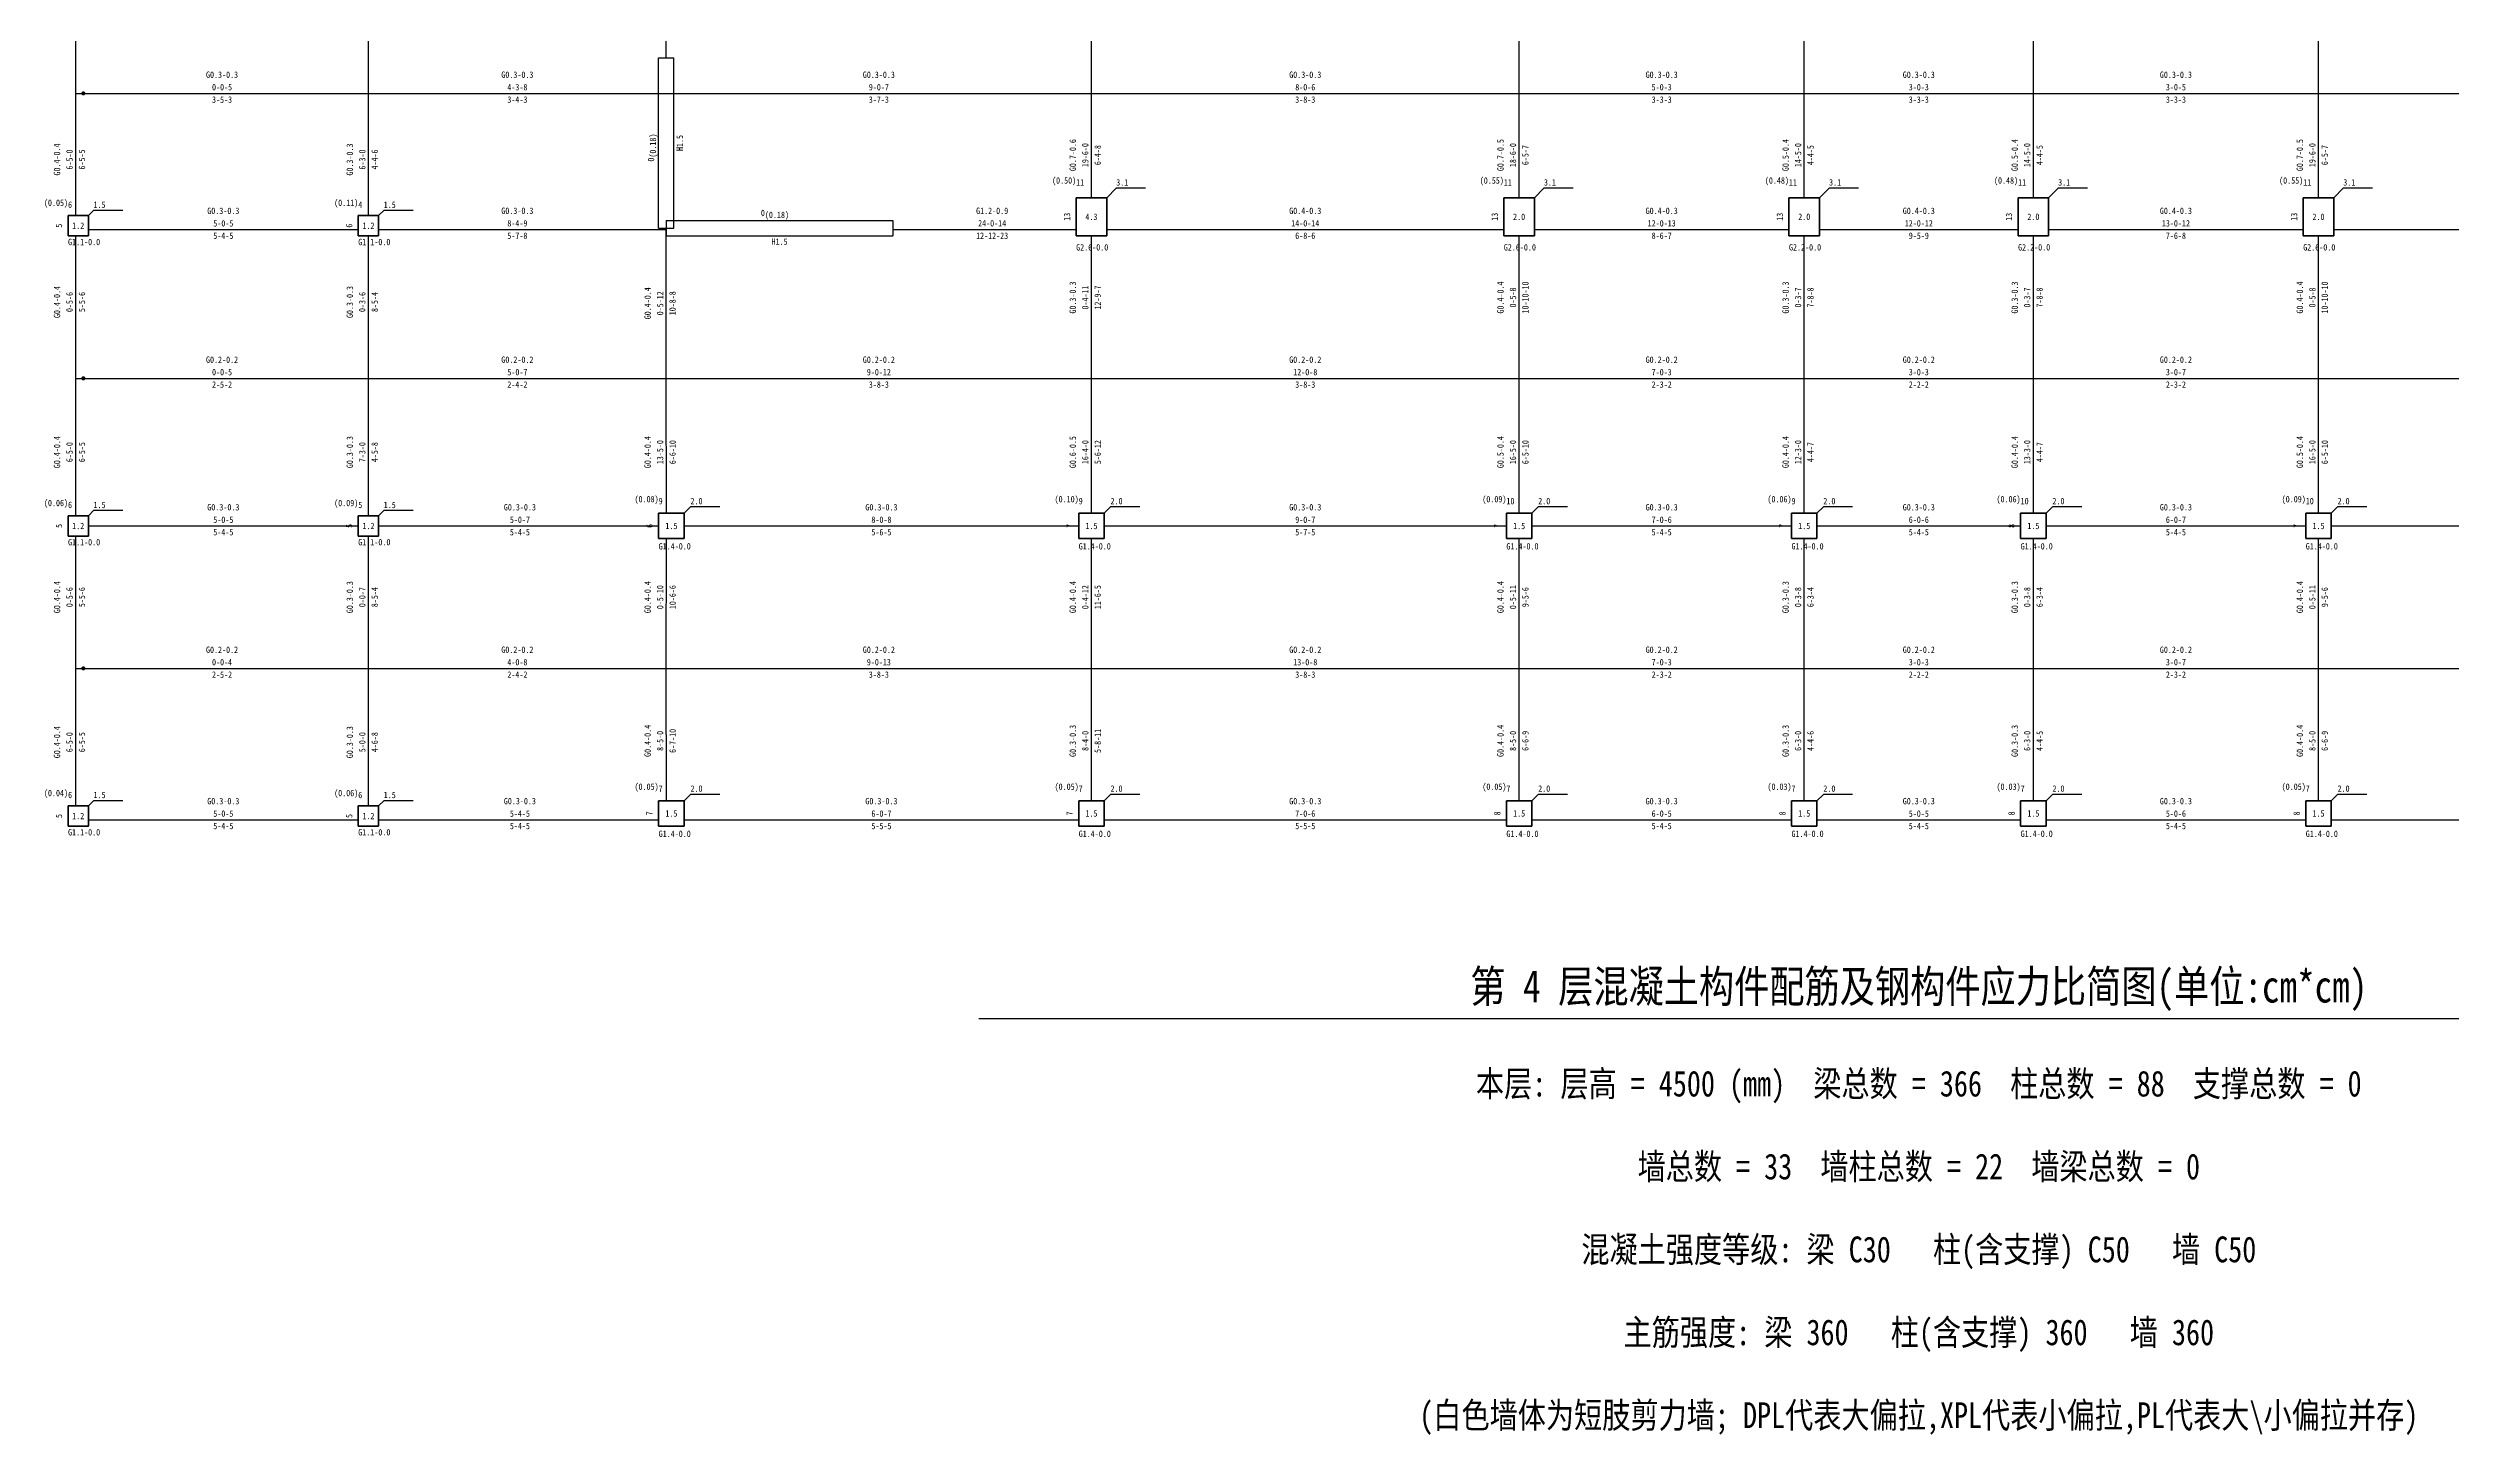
# Model space of a CAD drawing. Header units: millimetres. Extents: x -1455 to 850709, y 32926 to 221881.
# Drawn here: x 776941 to 824154, y 41644 to 68899 of the extents above; entities that cross this region are included whole.
import ezdxf
from ezdxf.enums import TextEntityAlignment as Align

# ---------------------------------------------------------------- set-up
doc = ezdxf.new("R2010")
doc.units = ezdxf.units.MM
doc.layers.add('S_EdgeMemberShadeSctn', color=7, linetype='Continuous', lineweight=9, true_color=0x7f7f7f)
for name, color, linetype, lineweight in [('层15100', 134, 'Continuous', 25), ('层15101', 52, 'Continuous', 25), ('层15103', 84, 'Continuous', 25), ('层15202', 7, 'Continuous', 25), ('层15220', 4, 'Continuous', 25), ('层15221', 2, 'Continuous', 25), ('层15223', 3, 'Continuous', 25)]:
    doc.layers.add(name, color=color, linetype=linetype, lineweight=lineweight)
doc.styles.add('宋体', font='')
doc.styles.get('宋体').set_extended_font_data('宋体')

# ---------------------------------------------------------------- blocks, each defined once
blk = doc.blocks.new('SA2019-4-24-14_40_49')
at = {"layer": '层15100'}
for p, q in [((0.05, 14.3), (0.05, 16.8)), ((5.8, 14.3), (5.8, 16.8)), ((20, 14.3), (20, 16.625)), ((28.4, 14.3), (28.4, 16.625)), ((34, 14.3), (34, 16.625)), ((38.5, 14.3), (38.5, 16.625)), ((44.1, 14.3), (44.1, 16.625)), ((0.05, 11.9), (0.05, 14.3)), ((5.8, 11.9), (5.8, 14.3)), ((11.65, 14.3), (20, 14.3)), ((20, 12.25), (20, 14.3)), ((20, 14.3), (28.4, 14.3)), ((28.4, 12.25), (28.4, 14.3)), ((28.4, 14.3), (34, 14.3)), ((34, 12.25), (34, 14.3)), ((34, 14.3), (38.5, 14.3)), ((38.5, 12.25), (38.5, 14.3)), ((38.5, 14.3), (44.1, 14.3)), ((44.1, 12.25), (44.1, 14.3)), ((44.1, 14.3), (52.5, 14.3)), ((0.05, 8.7), (0.05, 11.5)), ((0.3, 11.625), (5.6, 11.625)), ((5.8, 8.7), (5.8, 11.5)), ((6, 11.626), (11.65, 11.626)), ((11.65, 8.7), (11.65, 11.65)), ((16.1, 11.626), (19.7, 11.625)), ((20, 8.7), (20, 11.5)), ((20.3, 11.625), (28.1, 11.625)), ((28.4, 8.7), (28.4, 11.5)), ((28.7, 11.625), (33.7, 11.625)), ((34, 8.7), (34, 11.5)), ((34.3, 11.625), (38.2, 11.625)), ((38.5, 8.7), (38.5, 11.5)), ((38.8, 11.625), (43.8, 11.625)), ((44.1, 8.7), (44.1, 11.5)), ((44.4, 11.625), (52.2, 11.625)), ((0.05, 6), (0.05, 8.7)), ((5.8, 6), (5.8, 8.7)), ((11.651, 6.05), (11.65, 8.7)), ((20, 6.05), (20, 8.7)), ((28.4, 6.05), (28.4, 8.7)), ((34, 6.05), (34, 8.7)), ((38.5, 6.05), (38.5, 8.7)), ((44.1, 6.05), (44.1, 8.7)), ((0.3, 5.8), (5.6, 5.8)), ((6, 5.8), (11.5, 5.8)), ((12, 5.8), (19.75, 5.8)), ((20.25, 5.8), (28.15, 5.8)), ((28.65, 5.8), (33.75, 5.8)), ((34.25, 5.8), (38.25, 5.8)), ((38.75, 5.8), (43.85, 5.8)), ((44.35, 5.8), (52.25, 5.8)), ((0.05, 3), (0.05, 5.6)), ((5.8, 3), (5.8, 5.6)), ((11.65, 3), (11.651, 5.55)), ((20, 3), (20, 5.55)), ((28.4, 3), (28.4, 5.55)), ((34, 3), (34, 5.55)), ((38.5, 3), (38.5, 5.55)), ((44.1, 3), (44.1, 5.55)), ((0.05, 0.3), (0.05, 3)), ((5.8, 0.3), (5.8, 3)), ((11.651, 0.4), (11.65, 3)), ((20, 0.4), (20, 3)), ((28.4, 0.4), (28.4, 3)), ((34, 0.4), (34, 3)), ((38.5, 0.4), (38.5, 3)), ((44.1, 0.4), (44.1, 3)), ((0.3, 0.025), (5.6, 0.025)), ((6, 0.025), (11.5, 0.025)), ((12, 0.025), (19.75, 0.025)), ((20.25, 0.025), (28.15, 0.025)), ((28.65, 0.025), (33.75, 0.025)), ((34.25, 0.025), (38.25, 0.025)), ((38.75, 0.025), (43.85, 0.025)), ((44.35, 0.025), (52.25, 0.025))]:
    blk.add_line(p, q, dxfattribs=at)
at = {"layer": '层15100', "color": 2}
blk.add_line((11.65, 15), (11.651, 16.625), dxfattribs=at)
at = {"layer": '层15100', "color": 4}
for p, q in [((0.05, 14.3), (5.8, 14.3)), ((5.8, 14.3), (11.65, 14.3)), ((0.05, 8.7), (5.8, 8.7)), ((5.8, 8.7), (11.65, 8.7)), ((11.65, 8.7), (20, 8.7)), ((20, 8.7), (28.4, 8.7)), ((28.4, 8.7), (34, 8.7)), ((34, 8.7), (38.5, 8.7)), ((38.5, 8.7), (44.1, 8.7)), ((44.1, 8.7), (52.5, 8.7)), ((0.05, 3), (5.8, 3)), ((5.8, 3), (11.65, 3)), ((11.65, 3), (20, 3)), ((20, 3), (28.4, 3)), ((28.4, 3), (34, 3)), ((34, 3), (38.5, 3)), ((38.5, 3), (44.1, 3)), ((44.1, 3), (52.5, 3))]:
    blk.add_line(p, q, dxfattribs=at)
at = {"layer": '层15100', "color": 1, "linetype": 'Continuous', "const_width": 0.04}
for points in [[(0.22, 14.3, 1), (0.18, 14.3, 1)], [(0.22, 8.7, 1), (0.18, 8.7, 1)], [(0.22, 3, 1), (0.18, 3, 1)]]:
    blk.add_lwpolyline(points, format="xyb", close=True, dxfattribs=at)
at = {"layer": '层15103'}
for p, q in [((11.5, 14.3), (11.5, 15)), ((11.5, 15), (11.8, 15)), ((11.8, 14.3), (11.8, 15)), ((11.5, 11.65), (11.5, 14.3)), ((11.8, 11.65), (11.8, 14.3)), ((11.5, 11.65), (11.8, 11.65)), ((11.65, 11.8), (16.1, 11.8)), ((11.65, 11.8), (11.65, 11.5)), ((11.65, 11.5), (16.1, 11.5)), ((16.1, 11.8), (16.1, 11.5))]:
    blk.add_line(p, q, dxfattribs=at)
at = {"layer": '层15202'}
blk.add_line((17.788, -3.877), (54.712, -3.877), dxfattribs=at)
at = {"layer": '层15221'}
for p, q in [((20.3, 12.25), (20.487, 12.438)), ((21.063, 12.438), (20.487, 12.438)), ((28.7, 12.25), (28.887, 12.438)), ((29.463, 12.438), (28.887, 12.438)), ((34.3, 12.25), (34.487, 12.438)), ((35.063, 12.438), (34.487, 12.438)), ((38.8, 12.25), (38.987, 12.438)), ((39.563, 12.438), (38.987, 12.438)), ((44.4, 12.25), (44.587, 12.438)), ((45.163, 12.438), (44.587, 12.438)), ((0.3, 11.9), (0.4, 12)), ((0.976, 12), (0.4, 12)), ((6, 11.9), (6.1, 12)), ((6.676, 12), (6.1, 12)), ((12, 6.05), (12.125, 6.175)), ((12.701, 6.175), (12.125, 6.175)), ((20.25, 6.05), (20.375, 6.175)), ((20.951, 6.175), (20.375, 6.175)), ((28.65, 6.05), (28.775, 6.175)), ((29.351, 6.175), (28.775, 6.175)), ((34.25, 6.05), (34.375, 6.175)), ((34.951, 6.175), (34.375, 6.175)), ((38.75, 6.05), (38.875, 6.175)), ((39.451, 6.175), (38.875, 6.175)), ((44.35, 6.05), (44.475, 6.175)), ((45.051, 6.175), (44.475, 6.175)), ((0.3, 6), (0.4, 6.1)), ((0.976, 6.1), (0.4, 6.1)), ((6, 6), (6.1, 6.1)), ((6.676, 6.1), (6.1, 6.1)), ((12, 0.4), (12.125, 0.525)), ((12.701, 0.525), (12.125, 0.525)), ((20.25, 0.4), (20.375, 0.525)), ((20.951, 0.525), (20.375, 0.525)), ((28.65, 0.4), (28.775, 0.525)), ((29.351, 0.525), (28.775, 0.525)), ((34.25, 0.4), (34.375, 0.525)), ((34.951, 0.525), (34.375, 0.525)), ((38.75, 0.4), (38.875, 0.525)), ((39.451, 0.525), (38.875, 0.525)), ((44.35, 0.4), (44.475, 0.525)), ((45.051, 0.525), (44.475, 0.525)), ((0.3, 0.3), (0.4, 0.4)), ((0.976, 0.4), (0.4, 0.4)), ((6, 0.3), (6.1, 0.4)), ((6.676, 0.4), (6.1, 0.4))]:
    blk.add_line(p, q, dxfattribs=at)
at = {"layer": '层15202', "style": '宋体', "width": 0.8}
for s, height, p in [('第 4 层混凝土构件配筋及钢构件应力比简图(单位:cm*cm)', 0.6335, (36.25, -3.755)), ('本层: 层高 = 4500 (mm)  梁总数 = 366  柱总数 = 88  支撑总数 = 0', 0.5068, (36.25, -5.565)), ('墙总数 = 33  墙柱总数 = 22  墙梁总数 = 0', 0.5068, (36.25, -7.194)), ('混凝土强度等级: 梁 C30   柱(含支撑) C50   墙 C50', 0.5068, (36.25, -8.823)), ('主筋强度: 梁 360   柱(含支撑) 360   墙 360', 0.5068, (36.25, -10.452)), (' (白色墙体为短肢剪力墙; DPL代表大偏拉,XPL代表小偏拉,PL代表大\\小偏拉并存) ', 0.5068, (36.25, -12.081))]:
    blk.add_text(s, height=height, dxfattribs=at).set_placement(p, align=Align.BOTTOM_CENTER)
at = {"layer": '层15220', "style": '宋体', "width": 0.8}
for s, p in [('G0.3-0.3', (2.925, 14.667)), ('G0.3-0.3', (8.725, 14.667)), ('G0.3-0.3', (15.825, 14.667)), ('G0.3-0.3', (24.2, 14.667)), ('G0.3-0.3', (31.2, 14.667)), ('G0.3-0.3', (36.25, 14.667)), ('G0.3-0.3', (41.3, 14.667)), ('3-5-3', (2.925, 14.178)), ('0-0-5', (2.925, 14.422)), ('4-3-8', (8.725, 14.422)), ('3-4-3', (8.725, 14.178)), ('3-7-3', (15.825, 14.178)), ('9-0-7', (15.825, 14.422)), ('3-8-3', (24.2, 14.178)), ('8-0-6', (24.2, 14.422)), ('5-0-3', (31.2, 14.422)), ('3-3-3', (31.2, 14.178)), ('3-0-3', (36.25, 14.422)), ('3-3-3', (36.25, 14.178)), ('3-0-5', (41.3, 14.422)), ('3-3-3', (41.3, 14.178)), ('G0.3-0.3', (2.95, 11.992)), ('5-0-5', (2.95, 11.747)), ('G0.3-0.3', (8.725, 11.993)), ('8-4-9', (8.725, 11.748)), ('G0.4-0.3', (24.2, 11.992)), ('14-0-14', (24.2, 11.747)), ('G0.4-0.3', (31.2, 11.992)), ('12-0-13', (31.2, 11.747)), ('G0.4-0.3', (36.25, 11.992)), ('12-0-12', (36.25, 11.747)), ('G0.4-0.3', (41.3, 11.992)), ('13-0-12', (41.3, 11.747)), ('5-4-5', (2.95, 11.503)), ('5-7-8', (8.725, 11.504)), ('6-8-6', (24.2, 11.503)), ('8-6-7', (31.2, 11.503)), ('9-5-9', (36.25, 11.503)), ('7-6-8', (41.3, 11.503)), ('G0.2-0.2', (2.925, 9.067)), ('G0.2-0.2', (8.725, 9.067)), ('G0.2-0.2', (15.825, 9.067)), ('G0.2-0.2', (24.2, 9.067)), ('G0.2-0.2', (31.2, 9.067)), ('G0.2-0.2', (36.25, 9.067)), ('G0.2-0.2', (41.3, 9.067)), ('2-5-2', (2.925, 8.578)), ('0-0-5', (2.925, 8.822)), ('5-0-7', (8.725, 8.822)), ('2-4-2', (8.725, 8.578)), ('9-0-12', (15.825, 8.822)), ('3-8-3', (15.825, 8.578)), ('12-0-8', (24.2, 8.822)), ('3-8-3', (24.2, 8.578)), ('2-3-2', (31.2, 8.578)), ('7-0-3', (31.2, 8.822)), ('3-0-3', (36.25, 8.822)), ('2-2-2', (36.25, 8.578)), ('3-0-7', (41.3, 8.822)), ('2-3-2', (41.3, 8.578)), ('G0.3-0.3', (2.95, 6.167)), ('G0.3-0.3', (8.775, 6.167)), ('G0.3-0.3', (15.875, 6.167)), ('G0.3-0.3', (24.2, 6.167)), ('G0.3-0.3', (31.2, 6.167)), ('G0.3-0.3', (36.25, 6.167)), ('G0.3-0.3', (41.3, 6.167)), ('5-0-5', (2.95, 5.922)), ('5-4-5', (2.95, 5.678)), ('5-0-7', (8.775, 5.922)), ('5-4-5', (8.775, 5.678)), ('5-6-5', (15.875, 5.678)), ('8-0-8', (15.875, 5.922)), ('5-7-5', (24.2, 5.678)), ('9-0-7', (24.2, 5.922)), ('5-4-5', (31.2, 5.678)), ('7-0-6', (31.2, 5.922)), ('5-4-5', (36.25, 5.678)), ('6-0-6', (36.25, 5.922)), ('5-4-5', (41.3, 5.678)), ('6-0-7', (41.3, 5.922)), ('G0.2-0.2', (2.925, 3.367)), ('G0.2-0.2', (8.725, 3.367)), ('G0.2-0.2', (15.825, 3.367)), ('G0.2-0.2', (24.2, 3.367)), ('G0.2-0.2', (31.2, 3.367)), ('G0.2-0.2', (36.25, 3.367)), ('G0.2-0.2', (41.3, 3.367)), ('2-5-2', (2.925, 2.878)), ('0-0-4', (2.925, 3.122)), ('4-0-8', (8.725, 3.122)), ('2-4-2', (8.725, 2.878)), ('9-0-13', (15.825, 3.122)), ('3-8-3', (15.825, 2.878)), ('13-0-8', (24.2, 3.122)), ('3-8-3', (24.2, 2.878)), ('2-3-2', (31.2, 2.878)), ('7-0-3', (31.2, 3.122)), ('3-0-3', (36.25, 3.122)), ('2-2-2', (36.25, 2.878)), ('3-0-7', (41.3, 3.122)), ('2-3-2', (41.3, 2.878)), ('G0.3-0.3', (2.95, 0.392)), ('5-0-5', (2.95, 0.147)), ('G0.3-0.3', (8.775, 0.392)), ('5-4-5', (8.775, 0.147)), ('G0.3-0.3', (15.875, 0.392)), ('6-0-7', (15.875, 0.147)), ('G0.3-0.3', (24.2, 0.392)), ('7-0-6', (24.2, 0.147)), ('G0.3-0.3', (31.2, 0.392)), ('6-0-5', (31.2, 0.147)), ('G0.3-0.3', (36.25, 0.392)), ('5-0-5', (36.25, 0.147)), ('G0.3-0.3', (41.3, 0.392)), ('5-0-6', (41.3, 0.147)), ('5-4-5', (2.95, -0.097)), ('5-4-5', (8.775, -0.097)), ('5-5-5', (15.875, -0.097)), ('5-5-5', (24.2, -0.097)), ('5-4-5', (31.2, -0.097)), ('5-4-5', (36.25, -0.097)), ('5-4-5', (41.3, -0.097))]:
    blk.add_text(s, height=0.126, dxfattribs=at).set_placement(p, align=Align.MIDDLE_CENTER)
for s, rotation, p in [('G0.4-0.4', 89.9997, (-0.317, 13)), ('G0.3-0.3', 89.9997, (5.433, 13)), ('G0.7-0.6', 89.9997, (19.633, 13.087)), ('19-6-0', 89.9997, (19.878, 13.087)), ('6-4-8', 89.9997, (20.122, 13.087)), ('G0.7-0.5', 89.9997, (28.033, 13.087)), ('18-6-0', 89.9997, (28.278, 13.087)), ('6-5-7', 89.9997, (28.522, 13.087)), ('G0.5-0.4', 89.9997, (33.633, 13.087)), ('14-5-0', 89.9997, (33.878, 13.087)), ('4-4-5', 89.9997, (34.122, 13.087)), ('G0.5-0.4', 89.9997, (38.133, 13.087)), ('14-5-0', 89.9997, (38.378, 13.087)), ('4-4-5', 89.9997, (38.622, 13.087)), ('G0.7-0.5', 89.9997, (43.733, 13.087)), ('19-6-0', 89.9997, (43.978, 13.087)), ('6-5-7', 89.9997, (44.222, 13.087)), ('6-5-0', 89.9997, (-0.072, 13)), ('6-5-5', 89.9997, (0.172, 13)), ('6-3-0', 89.9997, (5.678, 13)), ('4-4-6', 89.9997, (5.922, 13)), ('G1.2-0.9', -0.0147, (18.05, 11.993)), ('24-0-14', -0.0147, (18.05, 11.748)), ('12-12-23', -0.0147, (18.05, 11.503)), ('G0.4-0.4', 89.9997, (-0.317, 10.2)), ('G0.3-0.3', 89.9997, (5.433, 10.2)), ('G0.4-0.4', 89.9997, (11.283, 10.175)), ('G0.3-0.3', 89.9997, (19.633, 10.288)), ('0-4-11', 89.9997, (19.878, 10.288)), ('12-9-7', 89.9997, (20.122, 10.288)), ('G0.4-0.4', 89.9997, (28.033, 10.288)), ('0-5-8', 89.9997, (28.278, 10.288)), ('10-10-10', 89.9997, (28.522, 10.288)), ('G0.3-0.3', 89.9997, (33.633, 10.288)), ('0-3-7', 89.9997, (33.878, 10.288)), ('7-8-8', 89.9997, (34.122, 10.288)), ('G0.3-0.3', 89.9997, (38.133, 10.288)), ('0-3-7', 89.9997, (38.378, 10.288)), ('7-8-8', 89.9997, (38.622, 10.288)), ('G0.4-0.4', 89.9997, (43.733, 10.288)), ('0-5-8', 89.9997, (43.978, 10.288)), ('10-10-10', 89.9997, (44.222, 10.288)), ('0-5-6', 89.9997, (-0.072, 10.2)), ('5-5-6', 89.9997, (0.172, 10.2)), ('0-3-6', 89.9997, (5.678, 10.2)), ('8-5-4', 89.9997, (5.922, 10.2)), ('0-5-12', 89.9997, (11.528, 10.175)), ('10-8-8', 89.9997, (11.772, 10.175)), ('G0.4-0.4', 89.9997, (-0.317, 7.25)), ('6-5-0', 89.9997, (-0.072, 7.25)), ('6-5-5', 89.9997, (0.172, 7.25)), ('G0.3-0.3', 89.9997, (5.433, 7.25)), ('7-3-0', 89.9997, (5.678, 7.25)), ('4-5-8', 89.9997, (5.922, 7.25)), ('G0.4-0.4', 90.0194, (11.283, 7.25)), ('13-5-0', 90.0194, (11.528, 7.25)), ('6-6-10', 90.0194, (11.773, 7.25)), ('G0.6-0.5', 89.9997, (19.633, 7.25)), ('16-4-0', 89.9997, (19.878, 7.25)), ('5-6-12', 89.9997, (20.122, 7.25)), ('G0.5-0.4', 89.9997, (28.033, 7.25)), ('16-5-0', 89.9997, (28.278, 7.25)), ('6-5-10', 89.9997, (28.522, 7.25)), ('G0.4-0.4', 89.9997, (33.633, 7.25)), ('12-3-0', 89.9997, (33.878, 7.25)), ('4-4-7', 89.9997, (34.122, 7.25)), ('G0.4-0.4', 89.9997, (38.133, 7.25)), ('13-3-0', 89.9997, (38.378, 7.25)), ('4-4-7', 89.9997, (38.622, 7.25)), ('G0.5-0.4', 89.9997, (43.733, 7.25)), ('16-5-0', 89.9997, (43.978, 7.25)), ('6-5-10', 89.9997, (44.222, 7.25)), ('G0.4-0.4', 89.9997, (-0.317, 4.4)), ('0-5-6', 89.9997, (-0.072, 4.4)), ('5-5-6', 89.9997, (0.172, 4.4)), ('G0.3-0.3', 89.9997, (5.433, 4.4)), ('0-0-7', 89.9997, (5.678, 4.4)), ('8-5-4', 89.9997, (5.922, 4.4)), ('G0.4-0.4', 89.98, (11.283, 4.4)), ('0-5-10', 89.98, (11.528, 4.4)), ('10-6-6', 89.98, (11.773, 4.4)), ('G0.4-0.4', 89.9997, (19.633, 4.4)), ('0-4-12', 89.9997, (19.878, 4.4)), ('11-6-5', 89.9997, (20.122, 4.4)), ('G0.4-0.4', 89.9997, (28.033, 4.4)), ('0-5-11', 89.9997, (28.278, 4.4)), ('9-5-6', 89.9997, (28.522, 4.4)), ('G0.3-0.3', 89.9997, (33.633, 4.4)), ('0-3-8', 89.9997, (33.878, 4.4)), ('6-3-4', 89.9997, (34.122, 4.4)), ('G0.3-0.3', 89.9997, (38.133, 4.4)), ('0-3-8', 89.9997, (38.378, 4.4)), ('6-3-4', 89.9997, (38.622, 4.4)), ('G0.4-0.4', 89.9997, (43.733, 4.4)), ('0-5-11', 89.9997, (43.978, 4.4)), ('9-5-6', 89.9997, (44.222, 4.4)), ('G0.4-0.4', 89.9997, (-0.317, 1.55)), ('6-5-0', 89.9997, (-0.072, 1.55)), ('6-5-5', 89.9997, (0.172, 1.55)), ('G0.3-0.3', 89.9997, (5.433, 1.55)), ('5-0-0', 89.9997, (5.678, 1.55)), ('4-6-8', 89.9997, (5.922, 1.55)), ('G0.4-0.4', 90.0194, (11.283, 1.575)), ('8-5-0', 90.0194, (11.528, 1.575)), ('6-7-10', 90.0194, (11.773, 1.575)), ('G0.3-0.3', 89.9997, (19.633, 1.575)), ('8-4-0', 89.9997, (19.878, 1.575)), ('5-8-11', 89.9997, (20.122, 1.575)), ('G0.4-0.4', 89.9997, (28.033, 1.575)), ('8-5-0', 89.9997, (28.278, 1.575)), ('6-6-9', 89.9997, (28.522, 1.575)), ('G0.3-0.3', 89.9997, (33.633, 1.575)), ('6-3-0', 89.9997, (33.878, 1.575)), ('4-4-6', 89.9997, (34.122, 1.575)), ('G0.3-0.3', 89.9997, (38.133, 1.575)), ('6-3-0', 89.9997, (38.378, 1.575)), ('4-4-5', 89.9997, (38.622, 1.575)), ('G0.4-0.4', 89.9997, (43.733, 1.575)), ('8-5-0', 89.9997, (43.978, 1.575)), ('6-6-9', 89.9997, (44.222, 1.575))]:
    blk.add_text(s, height=0.126, rotation=rotation, dxfattribs=at).set_placement(p, align=Align.MIDDLE_CENTER)
at = {"layer": '层15221', "style": '宋体', "width": 0.8}
for s, p in [('(0.50)', (19.7, 12.488)), ('(0.55)', (28.1, 12.488)), ('(0.48)', (33.7, 12.488)), ('(0.48)', (38.2, 12.488)), ('(0.55)', (43.8, 12.488)), ('(0.05)', (-0.1, 12.05)), ('(0.11)', (5.6, 12.05)), ('(0.06)', (-0.1, 6.15)), ('(0.09)', (5.6, 6.15)), ('(0.08)', (11.5, 6.225)), ('(0.10)', (19.75, 6.225)), ('(0.09)', (28.15, 6.225)), ('(0.06)', (33.75, 6.225)), ('(0.06)', (38.25, 6.225)), ('(0.09)', (43.85, 6.225)), ('(0.04)', (-0.1, 0.45)), ('(0.06)', (5.6, 0.45)), ('(0.05)', (11.5, 0.575)), ('(0.05)', (19.75, 0.575)), ('(0.05)', (28.15, 0.575)), ('(0.03)', (33.75, 0.575)), ('(0.03)', (38.25, 0.575)), ('(0.05)', (43.85, 0.575))]:
    blk.add_text(s, height=0.126, dxfattribs=at).set_placement(p, align=Align.BOTTOM_RIGHT)
for s, p in [('11', (19.7, 12.488)), ('3.1', (20.487, 12.488)), ('11', (28.1, 12.488)), ('3.1', (28.887, 12.488)), ('11', (33.7, 12.488)), ('3.1', (34.487, 12.488)), ('11', (38.2, 12.488)), ('3.1', (38.987, 12.488)), ('11', (43.8, 12.488)), ('3.1', (44.587, 12.488)), ('6', (-0.1, 12.05)), ('1.5', (0.4, 12.05)), ('4', (5.6, 12.05)), ('1.5', (6.1, 12.05)), ('6', (-0.1, 6.15)), ('1.5', (0.4, 6.15)), ('5', (5.6, 6.15)), ('1.5', (6.1, 6.15)), ('9', (11.5, 6.225)), ('2.0', (12.125, 6.225)), ('9', (19.75, 6.225)), ('2.0', (20.375, 6.225)), ('10', (28.15, 6.225)), ('2.0', (28.775, 6.225)), ('9', (33.75, 6.225)), ('2.0', (34.375, 6.225)), ('10', (38.25, 6.225)), ('2.0', (38.875, 6.225)), ('10', (43.85, 6.225)), ('2.0', (44.475, 6.225)), ('6', (-0.1, 0.45)), ('1.5', (0.4, 0.45)), ('6', (5.6, 0.45)), ('1.5', (6.1, 0.45)), ('7', (11.5, 0.575)), ('2.0', (12.125, 0.575)), ('7', (19.75, 0.575)), ('2.0', (20.375, 0.575)), ('7', (28.15, 0.575)), ('2.0', (28.775, 0.575)), ('7', (33.75, 0.575)), ('2.0', (34.375, 0.575)), ('7', (38.25, 0.575)), ('2.0', (38.875, 0.575)), ('7', (43.85, 0.575)), ('2.0', (44.475, 0.575))]:
    blk.add_text(s, height=0.126, dxfattribs=at).set_placement(p)
for s, p in [('13', (19.52, 11.875)), ('13', (27.92, 11.875)), ('13', (33.52, 11.875)), ('13', (38.02, 11.875)), ('13', (43.62, 11.875)), ('5', (-0.28, 11.7)), ('6', (5.42, 11.7)), ('5', (-0.28, 5.8)), ('5', (5.42, 5.8)), ('6', (11.32, 5.8)), ('7', (19.57, 5.8)), ('7', (27.97, 5.8)), ('7', (33.57, 5.8)), ('8', (38.07, 5.8)), ('7', (43.67, 5.8)), ('5', (-0.28, 0.1)), ('5', (5.42, 0.1)), ('7', (11.32, 0.15)), ('7', (19.57, 0.15)), ('8', (27.97, 0.15)), ('8', (33.57, 0.15)), ('8', (38.07, 0.15)), ('8', (43.67, 0.15))]:
    blk.add_text(s, height=0.126, rotation=89.9997, dxfattribs=at).set_placement(p, align=Align.MIDDLE_CENTER)
for s, p in [('4.3', (20, 11.875)), ('2.0', (28.4, 11.875)), ('2.0', (34, 11.875)), ('2.0', (38.5, 11.875)), ('2.0', (44.1, 11.875)), ('1.2', (0.1, 11.7)), ('1.2', (5.8, 11.7)), ('1.2', (0.1, 5.8)), ('1.2', (5.8, 5.8)), ('1.5', (11.75, 5.8)), ('1.5', (20, 5.8)), ('1.5', (28.4, 5.8)), ('1.5', (34, 5.8)), ('1.5', (38.5, 5.8)), ('1.5', (44.1, 5.8)), ('1.2', (0.1, 0.1)), ('1.2', (5.8, 0.1)), ('1.5', (11.75, 0.15)), ('1.5', (20, 0.15)), ('1.5', (28.4, 0.15)), ('1.5', (34, 0.15)), ('1.5', (38.5, 0.15)), ('1.5', (44.1, 0.15))]:
    blk.add_text(s, height=0.126, dxfattribs=at).set_placement(p, align=Align.MIDDLE_CENTER)
for s, p in [('G1.1-0.0', (-0.1, 11.38)), ('G1.1-0.0', (5.6, 11.38)), ('G2.6-0.0', (19.7, 11.275)), ('G2.6-0.0', (28.1, 11.275)), ('G2.2-0.0', (33.7, 11.275)), ('G2.2-0.0', (38.2, 11.275)), ('G2.6-0.0', (43.8, 11.275)), ('G1.1-0.0', (-0.1, 5.48)), ('G1.1-0.0', (5.6, 5.48)), ('G1.4-0.0', (11.5, 5.4)), ('G1.4-0.0', (19.75, 5.4)), ('G1.4-0.0', (28.15, 5.4)), ('G1.4-0.0', (33.75, 5.4)), ('G1.4-0.0', (38.25, 5.4)), ('G1.4-0.0', (43.85, 5.4)), ('G1.1-0.0', (-0.1, -0.22)), ('G1.1-0.0', (5.6, -0.22)), ('G1.4-0.0', (11.5, -0.25)), ('G1.4-0.0', (19.75, -0.25)), ('G1.4-0.0', (28.15, -0.25)), ('G1.4-0.0', (33.75, -0.25)), ('G1.4-0.0', (38.25, -0.25)), ('G1.4-0.0', (43.85, -0.25))]:
    blk.add_text(s, height=0.126, dxfattribs=at).set_placement(p, align=Align.MIDDLE_LEFT)
at = {"layer": '层15223', "style": '宋体', "width": 0.8}
blk.add_text('(0.18)', height=0.126, rotation=89.9997, dxfattribs=at).set_placement((11.45, 13.037))
blk.add_text('H1.5', height=0.126, rotation=89.9997, dxfattribs=at).set_placement((11.85, 13.325), align=Align.TOP_CENTER)
blk.add_text('0', height=0.126, rotation=89.9997, dxfattribs=at).set_placement((11.45, 13.037), align=Align.BOTTOM_RIGHT)
blk.add_text('0', height=0.126, dxfattribs=at).set_placement((13.587, 11.85), align=Align.BOTTOM_RIGHT)
blk.add_text('(0.18)', height=0.126, dxfattribs=at).set_placement((13.587, 11.85))
blk.add_text('H1.5', height=0.126, dxfattribs=at).set_placement((13.875, 11.45), align=Align.TOP_CENTER)
at = {"layer": '层15101'}
mesh = blk.add_polyface(dxfattribs=at)
corners = [(-0.1, 11.5), (0.3, 11.5), (0.3, 11.5), (-0.1, 11.5), (0.3, 11.5), (0.3, 11.9), (0.3, 11.9), (0.3, 11.5), (0.3, 11.9), (-0.1, 11.9), (-0.1, 11.9), (0.3, 11.9), (-0.1, 11.9), (-0.1, 11.5), (-0.1, 11.5), (-0.1, 11.9)]
mesh.append_faces([[corners[k] for k in face] for face in [(0, 1, 2, 3), (4, 5, 6, 7), (8, 9, 10, 11), (12, 13, 14, 15)]])
mesh = blk.add_polyface(dxfattribs=at)
corners = [(5.6, 11.5), (6, 11.5), (6, 11.5), (5.6, 11.5), (6, 11.5), (6, 11.9), (6, 11.9), (6, 11.5), (6, 11.9), (5.6, 11.9), (5.6, 11.9), (6, 11.9), (5.6, 11.9), (5.6, 11.5), (5.6, 11.5), (5.6, 11.9)]
mesh.append_faces([[corners[k] for k in face] for face in [(0, 1, 2, 3), (4, 5, 6, 7), (8, 9, 10, 11), (12, 13, 14, 15)]])
mesh = blk.add_polyface(dxfattribs=at)
corners = [(19.7, 11.5), (20.3, 11.5), (20.3, 11.5), (19.7, 11.5), (20.3, 11.5), (20.3, 12.25), (20.3, 12.25), (20.3, 11.5), (20.3, 12.25), (19.7, 12.25), (19.7, 12.25), (20.3, 12.25), (19.7, 12.25), (19.7, 11.5), (19.7, 11.5), (19.7, 12.25)]
mesh.append_faces([[corners[k] for k in face] for face in [(0, 1, 2, 3), (4, 5, 6, 7), (8, 9, 10, 11), (12, 13, 14, 15)]])
mesh = blk.add_polyface(dxfattribs=at)
corners = [(28.1, 11.5), (28.7, 11.5), (28.7, 11.5), (28.1, 11.5), (28.7, 11.5), (28.7, 12.25), (28.7, 12.25), (28.7, 11.5), (28.7, 12.25), (28.1, 12.25), (28.1, 12.25), (28.7, 12.25), (28.1, 12.25), (28.1, 11.5), (28.1, 11.5), (28.1, 12.25)]
mesh.append_faces([[corners[k] for k in face] for face in [(0, 1, 2, 3), (4, 5, 6, 7), (8, 9, 10, 11), (12, 13, 14, 15)]])
mesh = blk.add_polyface(dxfattribs=at)
corners = [(33.7, 11.5), (34.3, 11.5), (34.3, 11.5), (33.7, 11.5), (34.3, 11.5), (34.3, 12.25), (34.3, 12.25), (34.3, 11.5), (34.3, 12.25), (33.7, 12.25), (33.7, 12.25), (34.3, 12.25), (33.7, 12.25), (33.7, 11.5), (33.7, 11.5), (33.7, 12.25)]
mesh.append_faces([[corners[k] for k in face] for face in [(0, 1, 2, 3), (4, 5, 6, 7), (8, 9, 10, 11), (12, 13, 14, 15)]])
mesh = blk.add_polyface(dxfattribs=at)
corners = [(38.2, 11.5), (38.8, 11.5), (38.8, 11.5), (38.2, 11.5), (38.8, 11.5), (38.8, 12.25), (38.8, 12.25), (38.8, 11.5), (38.8, 12.25), (38.2, 12.25), (38.2, 12.25), (38.8, 12.25), (38.2, 12.25), (38.2, 11.5), (38.2, 11.5), (38.2, 12.25)]
mesh.append_faces([[corners[k] for k in face] for face in [(0, 1, 2, 3), (4, 5, 6, 7), (8, 9, 10, 11), (12, 13, 14, 15)]])
mesh = blk.add_polyface(dxfattribs=at)
corners = [(43.8, 11.5), (44.4, 11.5), (44.4, 11.5), (43.8, 11.5), (44.4, 11.5), (44.4, 12.25), (44.4, 12.25), (44.4, 11.5), (44.4, 12.25), (43.8, 12.25), (43.8, 12.25), (44.4, 12.25), (43.8, 12.25), (43.8, 11.5), (43.8, 11.5), (43.8, 12.25)]
mesh.append_faces([[corners[k] for k in face] for face in [(0, 1, 2, 3), (4, 5, 6, 7), (8, 9, 10, 11), (12, 13, 14, 15)]])
mesh = blk.add_polyface(dxfattribs=at)
corners = [(-0.1, 5.6), (0.3, 5.6), (0.3, 5.6), (-0.1, 5.6), (0.3, 5.6), (0.3, 6), (0.3, 6), (0.3, 5.6), (0.3, 6), (-0.1, 6), (-0.1, 6), (0.3, 6), (-0.1, 6), (-0.1, 5.6), (-0.1, 5.6), (-0.1, 6)]
mesh.append_faces([[corners[k] for k in face] for face in [(0, 1, 2, 3), (4, 5, 6, 7), (8, 9, 10, 11), (12, 13, 14, 15)]])
mesh = blk.add_polyface(dxfattribs=at)
corners = [(5.6, 5.6), (6, 5.6), (6, 5.6), (5.6, 5.6), (6, 5.6), (6, 6), (6, 6), (6, 5.6), (6, 6), (5.6, 6), (5.6, 6), (6, 6), (5.6, 6), (5.6, 5.6), (5.6, 5.6), (5.6, 6)]
mesh.append_faces([[corners[k] for k in face] for face in [(0, 1, 2, 3), (4, 5, 6, 7), (8, 9, 10, 11), (12, 13, 14, 15)]])
mesh = blk.add_polyface(dxfattribs=at)
corners = [(11.5, 5.55), (12, 5.55), (12, 5.55), (11.5, 5.55), (12, 5.55), (12, 6.05), (12, 6.05), (12, 5.55), (12, 6.05), (11.5, 6.05), (11.5, 6.05), (12, 6.05), (11.5, 6.05), (11.5, 5.55), (11.5, 5.55), (11.5, 6.05)]
mesh.append_faces([[corners[k] for k in face] for face in [(0, 1, 2, 3), (4, 5, 6, 7), (8, 9, 10, 11), (12, 13, 14, 15)]])
mesh = blk.add_polyface(dxfattribs=at)
corners = [(19.75, 5.55), (20.25, 5.55), (20.25, 5.55), (19.75, 5.55), (20.25, 5.55), (20.25, 6.05), (20.25, 6.05), (20.25, 5.55), (20.25, 6.05), (19.75, 6.05), (19.75, 6.05), (20.25, 6.05), (19.75, 6.05), (19.75, 5.55), (19.75, 5.55), (19.75, 6.05)]
mesh.append_faces([[corners[k] for k in face] for face in [(0, 1, 2, 3), (4, 5, 6, 7), (8, 9, 10, 11), (12, 13, 14, 15)]])
mesh = blk.add_polyface(dxfattribs=at)
corners = [(28.15, 5.55), (28.65, 5.55), (28.65, 5.55), (28.15, 5.55), (28.65, 5.55), (28.65, 6.05), (28.65, 6.05), (28.65, 5.55), (28.65, 6.05), (28.15, 6.05), (28.15, 6.05), (28.65, 6.05), (28.15, 6.05), (28.15, 5.55), (28.15, 5.55), (28.15, 6.05)]
mesh.append_faces([[corners[k] for k in face] for face in [(0, 1, 2, 3), (4, 5, 6, 7), (8, 9, 10, 11), (12, 13, 14, 15)]])
mesh = blk.add_polyface(dxfattribs=at)
corners = [(33.75, 5.55), (34.25, 5.55), (34.25, 5.55), (33.75, 5.55), (34.25, 5.55), (34.25, 6.05), (34.25, 6.05), (34.25, 5.55), (34.25, 6.05), (33.75, 6.05), (33.75, 6.05), (34.25, 6.05), (33.75, 6.05), (33.75, 5.55), (33.75, 5.55), (33.75, 6.05)]
mesh.append_faces([[corners[k] for k in face] for face in [(0, 1, 2, 3), (4, 5, 6, 7), (8, 9, 10, 11), (12, 13, 14, 15)]])
mesh = blk.add_polyface(dxfattribs=at)
corners = [(38.25, 5.55), (38.75, 5.55), (38.75, 5.55), (38.25, 5.55), (38.75, 5.55), (38.75, 6.05), (38.75, 6.05), (38.75, 5.55), (38.75, 6.05), (38.25, 6.05), (38.25, 6.05), (38.75, 6.05), (38.25, 6.05), (38.25, 5.55), (38.25, 5.55), (38.25, 6.05)]
mesh.append_faces([[corners[k] for k in face] for face in [(0, 1, 2, 3), (4, 5, 6, 7), (8, 9, 10, 11), (12, 13, 14, 15)]])
mesh = blk.add_polyface(dxfattribs=at)
corners = [(43.85, 5.55), (44.35, 5.55), (44.35, 5.55), (43.85, 5.55), (44.35, 5.55), (44.35, 6.05), (44.35, 6.05), (44.35, 5.55), (44.35, 6.05), (43.85, 6.05), (43.85, 6.05), (44.35, 6.05), (43.85, 6.05), (43.85, 5.55), (43.85, 5.55), (43.85, 6.05)]
mesh.append_faces([[corners[k] for k in face] for face in [(0, 1, 2, 3), (4, 5, 6, 7), (8, 9, 10, 11), (12, 13, 14, 15)]])
mesh = blk.add_polyface(dxfattribs=at)
corners = [(-0.1, -0.1), (0.3, -0.1), (0.3, -0.1), (-0.1, -0.1), (0.3, -0.1), (0.3, 0.3), (0.3, 0.3), (0.3, -0.1), (0.3, 0.3), (-0.1, 0.3), (-0.1, 0.3), (0.3, 0.3), (-0.1, 0.3), (-0.1, -0.1), (-0.1, -0.1), (-0.1, 0.3)]
mesh.append_faces([[corners[k] for k in face] for face in [(0, 1, 2, 3), (4, 5, 6, 7), (8, 9, 10, 11), (12, 13, 14, 15)]])
mesh = blk.add_polyface(dxfattribs=at)
corners = [(5.6, -0.1), (6, -0.1), (6, -0.1), (5.6, -0.1), (6, -0.1), (6, 0.3), (6, 0.3), (6, -0.1), (6, 0.3), (5.6, 0.3), (5.6, 0.3), (6, 0.3), (5.6, 0.3), (5.6, -0.1), (5.6, -0.1), (5.6, 0.3)]
mesh.append_faces([[corners[k] for k in face] for face in [(0, 1, 2, 3), (4, 5, 6, 7), (8, 9, 10, 11), (12, 13, 14, 15)]])
mesh = blk.add_polyface(dxfattribs=at)
corners = [(11.5, -0.1), (12, -0.1), (12, -0.1), (11.5, -0.1), (12, -0.1), (12, 0.4), (12, 0.4), (12, -0.1), (12, 0.4), (11.5, 0.4), (11.5, 0.4), (12, 0.4), (11.5, 0.4), (11.5, -0.1), (11.5, -0.1), (11.5, 0.4)]
mesh.append_faces([[corners[k] for k in face] for face in [(0, 1, 2, 3), (4, 5, 6, 7), (8, 9, 10, 11), (12, 13, 14, 15)]])
mesh = blk.add_polyface(dxfattribs=at)
corners = [(19.75, -0.1), (20.25, -0.1), (20.25, -0.1), (19.75, -0.1), (20.25, -0.1), (20.25, 0.4), (20.25, 0.4), (20.25, -0.1), (20.25, 0.4), (19.75, 0.4), (19.75, 0.4), (20.25, 0.4), (19.75, 0.4), (19.75, -0.1), (19.75, -0.1), (19.75, 0.4)]
mesh.append_faces([[corners[k] for k in face] for face in [(0, 1, 2, 3), (4, 5, 6, 7), (8, 9, 10, 11), (12, 13, 14, 15)]])
mesh = blk.add_polyface(dxfattribs=at)
corners = [(28.15, -0.1), (28.65, -0.1), (28.65, -0.1), (28.15, -0.1), (28.65, -0.1), (28.65, 0.4), (28.65, 0.4), (28.65, -0.1), (28.65, 0.4), (28.15, 0.4), (28.15, 0.4), (28.65, 0.4), (28.15, 0.4), (28.15, -0.1), (28.15, -0.1), (28.15, 0.4)]
mesh.append_faces([[corners[k] for k in face] for face in [(0, 1, 2, 3), (4, 5, 6, 7), (8, 9, 10, 11), (12, 13, 14, 15)]])
mesh = blk.add_polyface(dxfattribs=at)
corners = [(33.75, -0.1), (34.25, -0.1), (34.25, -0.1), (33.75, -0.1), (34.25, -0.1), (34.25, 0.4), (34.25, 0.4), (34.25, -0.1), (34.25, 0.4), (33.75, 0.4), (33.75, 0.4), (34.25, 0.4), (33.75, 0.4), (33.75, -0.1), (33.75, -0.1), (33.75, 0.4)]
mesh.append_faces([[corners[k] for k in face] for face in [(0, 1, 2, 3), (4, 5, 6, 7), (8, 9, 10, 11), (12, 13, 14, 15)]])
mesh = blk.add_polyface(dxfattribs=at)
corners = [(38.25, -0.1), (38.75, -0.1), (38.75, -0.1), (38.25, -0.1), (38.75, -0.1), (38.75, 0.4), (38.75, 0.4), (38.75, -0.1), (38.75, 0.4), (38.25, 0.4), (38.25, 0.4), (38.75, 0.4), (38.25, 0.4), (38.25, -0.1), (38.25, -0.1), (38.25, 0.4)]
mesh.append_faces([[corners[k] for k in face] for face in [(0, 1, 2, 3), (4, 5, 6, 7), (8, 9, 10, 11), (12, 13, 14, 15)]])
mesh = blk.add_polyface(dxfattribs=at)
corners = [(43.85, -0.1), (44.35, -0.1), (44.35, -0.1), (43.85, -0.1), (44.35, -0.1), (44.35, 0.4), (44.35, 0.4), (44.35, -0.1), (44.35, 0.4), (43.85, 0.4), (43.85, 0.4), (44.35, 0.4), (43.85, 0.4), (43.85, -0.1), (43.85, -0.1), (43.85, 0.4)]
mesh.append_faces([[corners[k] for k in face] for face in [(0, 1, 2, 3), (4, 5, 6, 7), (8, 9, 10, 11), (12, 13, 14, 15)]])

msp = doc.modelspace()

# ---------------------------------------------------------------- block references
at = {"layer": 'S_EdgeMemberShadeSctn', "xscale": 1000, "yscale": 1000, "zscale": 1000}
msp.add_blockref('SA2019-4-24-14_40_49', (777432.771, 53708.533), dxfattribs=at)

doc.saveas('drawing.dxf')
